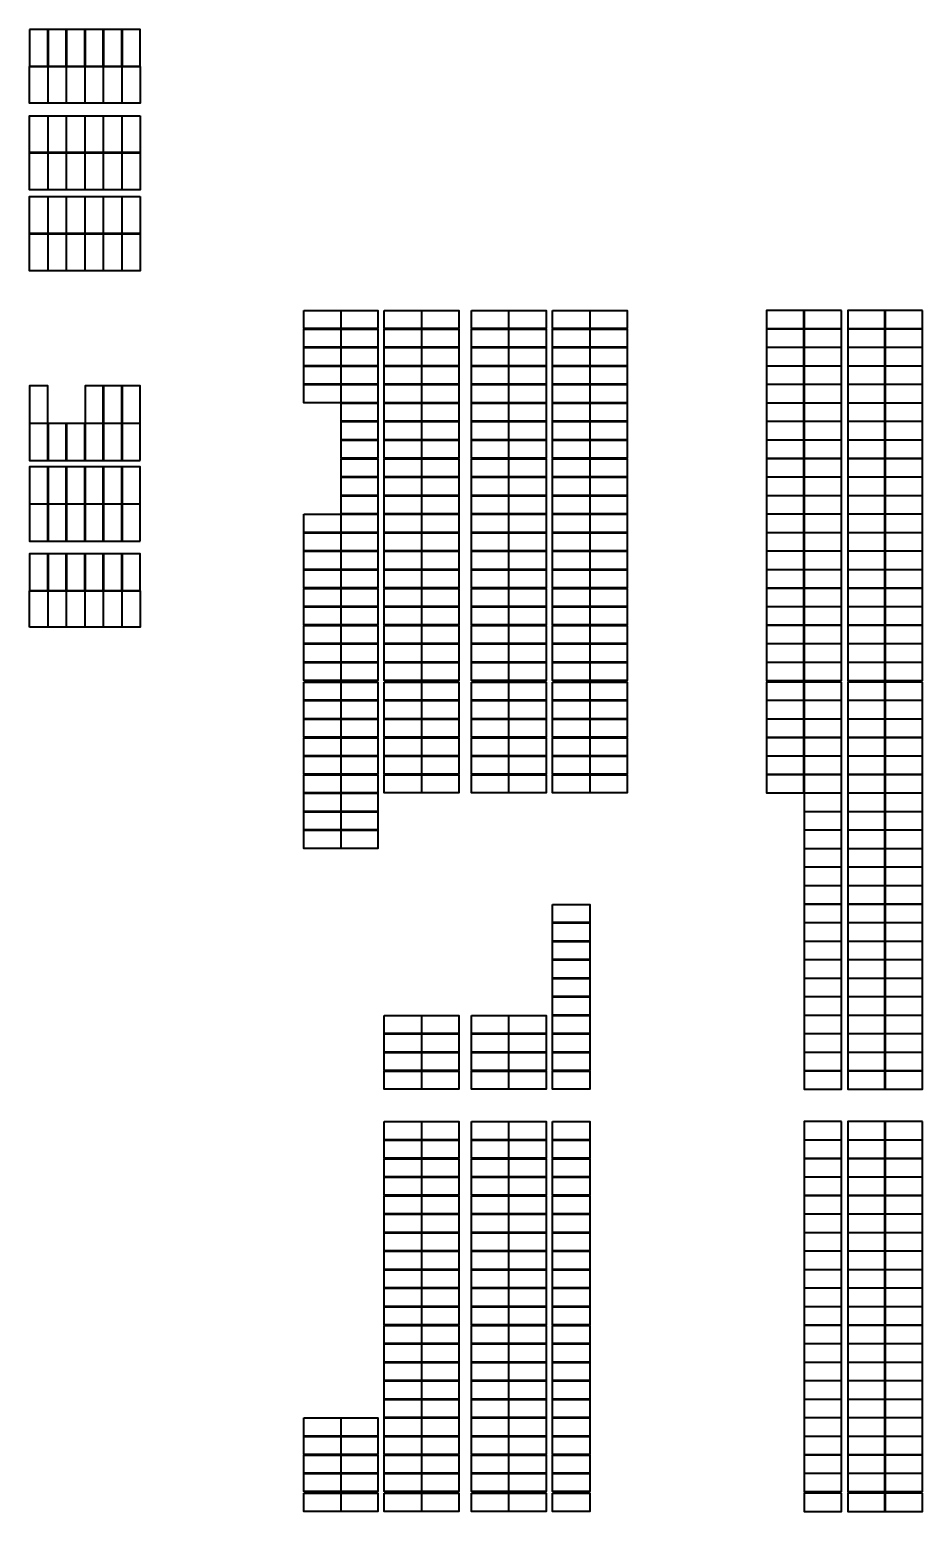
# Model space of a CAD drawing. Header units: millimetres. Extents: x 905 to 454098, y 508 to 244600.
# Drawn here: x 227480 to 283391, y 151869 to 244600 of the extents above; entities that cross this region are included whole.
import ezdxf

# ---------------------------------------------------------------- set-up
doc = ezdxf.new("R2010")
doc.units = ezdxf.units.MM
doc.layers.add('SOL-PV MODULES', color=5, linetype='Continuous', lineweight=40)

msp = doc.modelspace()

# ---------------------------------------------------------------- linework, layer by layer
at = {"layer": 'SOL-PV MODULES', "elevation": 0}
for points in [[(227480, 244600), (227480, 242316), (228614, 242316), (228614, 244600)], [(228639, 244600), (228639, 242316), (229773, 242316), (229773, 244600)], [(229798, 244600), (229798, 242316), (230932, 242316), (230932, 244600)], [(230957, 244600), (230957, 242316), (232091, 242316), (232091, 244600)], [(232116, 244600), (232116, 242316), (233250, 242316), (233250, 244600)], [(233275, 244600), (233275, 242316), (234409, 242316), (234409, 244600)], [(228614, 242296), (228614, 240000), (227480, 240000), (227480, 242296)], [(229773, 242296), (229773, 240000), (228639, 240000), (228639, 242296)], [(230932, 242296), (230932, 240000), (229798, 240000), (229798, 242296)], [(232091, 242296), (232091, 240000), (230957, 240000), (230957, 242296)], [(233250, 242296), (233250, 240000), (232116, 240000), (232116, 242296)], [(234409, 242296), (234409, 240000), (233275, 240000), (233275, 242296)], [(228614, 239210), (228614, 236901), (227480, 236901), (227480, 239210)], [(229773, 239210), (229773, 236901), (228639, 236901), (228639, 239210)], [(230932, 239210), (230932, 236901), (229798, 236901), (229798, 239210)], [(232091, 239210), (232091, 236901), (230957, 236901), (230957, 239210)], [(233250, 239210), (233250, 236901), (232116, 236901), (232116, 239210)], [(234409, 239210), (234409, 236901), (233275, 236901), (233275, 239210)], [(228614, 236882), (228614, 234565), (227480, 234565), (227480, 236882)], [(229773, 236882), (229773, 234565), (228639, 234565), (228639, 236882)], [(230932, 236882), (230932, 234565), (229798, 234565), (229798, 236882)], [(232091, 236882), (232091, 234565), (230957, 234565), (230957, 236882)], [(233250, 236882), (233250, 234565), (232116, 234565), (232116, 236882)], [(234409, 236882), (234409, 234565), (233275, 234565), (233275, 236882)], [(228614, 234167), (228614, 231843), (227480, 231843), (227480, 234167)], [(229773, 234167), (229773, 231843), (228639, 231843), (228639, 234167)], [(230932, 234167), (230932, 231843), (229798, 231843), (229798, 234167)], [(232091, 234167), (232091, 231843), (230957, 231843), (230957, 234167)], [(233250, 234167), (233250, 231843), (232116, 231843), (232116, 234167)], [(234409, 234167), (234409, 231843), (233275, 231843), (233275, 234167)], [(228614, 231823), (228614, 229495), (227480, 229495), (227480, 231823)], [(229773, 231823), (229773, 229495), (228639, 229495), (228639, 231823)], [(230932, 231823), (230932, 229495), (229798, 229495), (229798, 231823)], [(232091, 231823), (232091, 229495), (230957, 229495), (230957, 231823)], [(233250, 231823), (233250, 229495), (232116, 229495), (232116, 231823)], [(234409, 231823), (234409, 229495), (233275, 229495), (233275, 231823)], [(228614, 219972), (228614, 222300), (227480, 222300), (227480, 219972)], [(232091, 219972), (232091, 222300), (230957, 222300), (230957, 219972)], [(233250, 219972), (233250, 222300), (232116, 222300), (232116, 219972)], [(234409, 219972), (234409, 222300), (233275, 222300), (233275, 219972)], [(228614, 217628), (228614, 219952), (227480, 219952), (227480, 217628)], [(229773, 217628), (229773, 219952), (228639, 219952), (228639, 217628)], [(230932, 217628), (230932, 219952), (229798, 219952), (229798, 217628)], [(232091, 217628), (232091, 219952), (230957, 219952), (230957, 217628)], [(233250, 217628), (233250, 219952), (232116, 219952), (232116, 217628)], [(234409, 217628), (234409, 219952), (233275, 219952), (233275, 217628)], [(228614, 214914), (228614, 217230), (227480, 217230), (227480, 214914)], [(229773, 214914), (229773, 217230), (228639, 217230), (228639, 214914)], [(230932, 214914), (230932, 217230), (229798, 217230), (229798, 214914)], [(232091, 214914), (232091, 217230), (230957, 217230), (230957, 214914)], [(233250, 214914), (233250, 217230), (232116, 217230), (232116, 214914)], [(234409, 214914), (234409, 217230), (233275, 217230), (233275, 214914)], [(228614, 212585), (228614, 214894), (227480, 214894), (227480, 212585)], [(229773, 212585), (229773, 214894), (228639, 214894), (228639, 212585)], [(230932, 212585), (230932, 214894), (229798, 214894), (229798, 212585)], [(232091, 212585), (232091, 214894), (230957, 214894), (230957, 212585)], [(233250, 212585), (233250, 214894), (232116, 214894), (232116, 212585)], [(234409, 212585), (234409, 214894), (233275, 214894), (233275, 212585)], [(228614, 209499), (228614, 211795), (227480, 211795), (227480, 209499)], [(229773, 209499), (229773, 211795), (228639, 211795), (228639, 209499)], [(230932, 209499), (230932, 211795), (229798, 211795), (229798, 209499)], [(232091, 209499), (232091, 211795), (230957, 211795), (230957, 209499)], [(233250, 209499), (233250, 211795), (232116, 211795), (232116, 209499)], [(234409, 209499), (234409, 211795), (233275, 211795), (233275, 209499)], [(227480, 207195), (227480, 209480), (228614, 209480), (228614, 207195)], [(228639, 207195), (228639, 209480), (229773, 209480), (229773, 207195)], [(229798, 207195), (229798, 209480), (230932, 209480), (230932, 207195)], [(230957, 207195), (230957, 209480), (232091, 209480), (232091, 207195)], [(232116, 207195), (232116, 209480), (233250, 209480), (233250, 207195)], [(233275, 207195), (233275, 209480), (234409, 209480), (234409, 207195)]]:
    msp.add_lwpolyline(points, close=True, dxfattribs=at)
at = {"layer": 'SOL-PV MODULES'}
for points in [[(244652, 227020), (246963, 227020), (246963, 225886), (244652, 225886)], [(246982, 227020), (249297, 227020), (249297, 225886), (246982, 225886)], [(249694, 227020), (252014, 227020), (252014, 225886), (249694, 225886)], [(252034, 227020), (254356, 227020), (254356, 225886), (252034, 225886)], [(255153, 227020), (257479, 227020), (257479, 225886), (255153, 225886)], [(257499, 227020), (259828, 227020), (259828, 225886), (257499, 225886)], [(260227, 227020), (262557, 227020), (262557, 225886), (260227, 225886)], [(262577, 227020), (264909, 227020), (264909, 225886), (262577, 225886)], [(275966, 227020), (273635, 227020), (273635, 225886), (275966, 225886)], [(278317, 227020), (275986, 227020), (275986, 225886), (278317, 225886)], [(281045, 227020), (278716, 227020), (278716, 225886), (281045, 225886)], [(283391, 227020), (281065, 227020), (281065, 225886), (283391, 225886)], [(244652, 225861), (246963, 225861), (246963, 224727), (244652, 224727)], [(246982, 225861), (249297, 225861), (249297, 224727), (246982, 224727)], [(249694, 225861), (252014, 225861), (252014, 224727), (249694, 224727)], [(252034, 225861), (254356, 225861), (254356, 224727), (252034, 224727)], [(255153, 225861), (257479, 225861), (257479, 224727), (255153, 224727)], [(257499, 225861), (259828, 225861), (259828, 224727), (257499, 224727)], [(260227, 225861), (262557, 225861), (262557, 224727), (260227, 224727)], [(262577, 225861), (264909, 225861), (264909, 224727), (262577, 224727)], [(275966, 225861), (273635, 225861), (273635, 224727), (275966, 224727)], [(278317, 225861), (275986, 225861), (275986, 224727), (278317, 224727)], [(281045, 225861), (278716, 225861), (278716, 224727), (281045, 224727)], [(283391, 225861), (281065, 225861), (281065, 224727), (283391, 224727)], [(244652, 224702), (246963, 224702), (246963, 223568), (244652, 223568)], [(246982, 224702), (249297, 224702), (249297, 223568), (246982, 223568)], [(249694, 224702), (252014, 224702), (252014, 223568), (249694, 223568)], [(252034, 224702), (254356, 224702), (254356, 223568), (252034, 223568)], [(255153, 224702), (257479, 224702), (257479, 223568), (255153, 223568)], [(257499, 224702), (259828, 224702), (259828, 223568), (257499, 223568)], [(260227, 224702), (262557, 224702), (262557, 223568), (260227, 223568)], [(262577, 224702), (264909, 224702), (264909, 223568), (262577, 223568)], [(275966, 224702), (273635, 224702), (273635, 223568), (275966, 223568)], [(278317, 224702), (275986, 224702), (275986, 223568), (278317, 223568)], [(281045, 224702), (278716, 224702), (278716, 223568), (281045, 223568)], [(283391, 224702), (281065, 224702), (281065, 223568), (283391, 223568)], [(244652, 223543), (246963, 223543), (246963, 222409), (244652, 222409)], [(246982, 223543), (249297, 223543), (249297, 222409), (246982, 222409)], [(249694, 223543), (252014, 223543), (252014, 222409), (249694, 222409)], [(252034, 223543), (254356, 223543), (254356, 222409), (252034, 222409)], [(255153, 223543), (257479, 223543), (257479, 222409), (255153, 222409)], [(257499, 223543), (259828, 223543), (259828, 222409), (257499, 222409)], [(260227, 223543), (262557, 223543), (262557, 222409), (260227, 222409)], [(262577, 223543), (264909, 223543), (264909, 222409), (262577, 222409)], [(275966, 223543), (273635, 223543), (273635, 222409), (275966, 222409)], [(278317, 223543), (275986, 223543), (275986, 222409), (278317, 222409)], [(281045, 223543), (278716, 223543), (278716, 222409), (281045, 222409)], [(283391, 223543), (281065, 223543), (281065, 222409), (283391, 222409)], [(244652, 222384), (246963, 222384), (246963, 221250), (244652, 221250)], [(246982, 222384), (249297, 222384), (249297, 221250), (246982, 221250)], [(249694, 222384), (252014, 222384), (252014, 221250), (249694, 221250)], [(252034, 222384), (254356, 222384), (254356, 221250), (252034, 221250)], [(255153, 222384), (257479, 222384), (257479, 221250), (255153, 221250)], [(257499, 222384), (259828, 222384), (259828, 221250), (257499, 221250)], [(260227, 222384), (262557, 222384), (262557, 221250), (260227, 221250)], [(262577, 222384), (264909, 222384), (264909, 221250), (262577, 221250)], [(275966, 222384), (273635, 222384), (273635, 221250), (275966, 221250)], [(278317, 222384), (275986, 222384), (275986, 221250), (278317, 221250)], [(281045, 222384), (278716, 222384), (278716, 221250), (281045, 221250)], [(283391, 222384), (281065, 222384), (281065, 221250), (283391, 221250)], [(246982, 221225), (249297, 221225), (249297, 220091), (246982, 220091)], [(249694, 221225), (252014, 221225), (252014, 220091), (249694, 220091)], [(252034, 221225), (254356, 221225), (254356, 220091), (252034, 220091)], [(255153, 221225), (257479, 221225), (257479, 220091), (255153, 220091)], [(257499, 221225), (259828, 221225), (259828, 220091), (257499, 220091)], [(260227, 221225), (262557, 221225), (262557, 220091), (260227, 220091)], [(262577, 221225), (264909, 221225), (264909, 220091), (262577, 220091)], [(275966, 221225), (273635, 221225), (273635, 220091), (275966, 220091)], [(278317, 221225), (275986, 221225), (275986, 220091), (278317, 220091)], [(281045, 221225), (278716, 221225), (278716, 220091), (281045, 220091)], [(283391, 221225), (281065, 221225), (281065, 220091), (283391, 220091)], [(246982, 220066), (249297, 220066), (249297, 218932), (246982, 218932)], [(249694, 220066), (252014, 220066), (252014, 218932), (249694, 218932)], [(252034, 220066), (254356, 220066), (254356, 218932), (252034, 218932)], [(255153, 220066), (257479, 220066), (257479, 218932), (255153, 218932)], [(257499, 220066), (259828, 220066), (259828, 218932), (257499, 218932)], [(260227, 220066), (262557, 220066), (262557, 218932), (260227, 218932)], [(262577, 220066), (264909, 220066), (264909, 218932), (262577, 218932)], [(275966, 220066), (273635, 220066), (273635, 218932), (275966, 218932)], [(278317, 220066), (275986, 220066), (275986, 218932), (278317, 218932)], [(281045, 220066), (278716, 220066), (278716, 218932), (281045, 218932)], [(283391, 220066), (281065, 220066), (281065, 218932), (283391, 218932)], [(246982, 218907), (249297, 218907), (249297, 217773), (246982, 217773)], [(249694, 218907), (252014, 218907), (252014, 217773), (249694, 217773)], [(252034, 218907), (254356, 218907), (254356, 217773), (252034, 217773)], [(255153, 218907), (257479, 218907), (257479, 217773), (255153, 217773)], [(257499, 218907), (259828, 218907), (259828, 217773), (257499, 217773)], [(260227, 218907), (262557, 218907), (262557, 217773), (260227, 217773)], [(262577, 218907), (264909, 218907), (264909, 217773), (262577, 217773)], [(275966, 218907), (273635, 218907), (273635, 217773), (275966, 217773)], [(278317, 218907), (275986, 218907), (275986, 217773), (278317, 217773)], [(281045, 218907), (278716, 218907), (278716, 217773), (281045, 217773)], [(283391, 218907), (281065, 218907), (281065, 217773), (283391, 217773)], [(246982, 217748), (249297, 217748), (249297, 216614), (246982, 216614)], [(249694, 217748), (252014, 217748), (252014, 216614), (249694, 216614)], [(252034, 217748), (254356, 217748), (254356, 216614), (252034, 216614)], [(255153, 217748), (257479, 217748), (257479, 216614), (255153, 216614)], [(257499, 217748), (259828, 217748), (259828, 216614), (257499, 216614)], [(260227, 217748), (262557, 217748), (262557, 216614), (260227, 216614)], [(262577, 217748), (264909, 217748), (264909, 216614), (262577, 216614)], [(275966, 217748), (273635, 217748), (273635, 216614), (275966, 216614)], [(278317, 217748), (275986, 217748), (275986, 216614), (278317, 216614)], [(281045, 217748), (278716, 217748), (278716, 216614), (281045, 216614)], [(283391, 217748), (281065, 217748), (281065, 216614), (283391, 216614)], [(246982, 216589), (249297, 216589), (249297, 215455), (246982, 215455)], [(249694, 216589), (252014, 216589), (252014, 215455), (249694, 215455)], [(252034, 216589), (254356, 216589), (254356, 215455), (252034, 215455)], [(255153, 216589), (257479, 216589), (257479, 215455), (255153, 215455)], [(257499, 216589), (259828, 216589), (259828, 215455), (257499, 215455)], [(260227, 216589), (262557, 216589), (262557, 215455), (260227, 215455)], [(262577, 216589), (264909, 216589), (264909, 215455), (262577, 215455)], [(275966, 216589), (273635, 216589), (273635, 215455), (275966, 215455)], [(278317, 216589), (275986, 216589), (275986, 215455), (278317, 215455)], [(281045, 216589), (278716, 216589), (278716, 215455), (281045, 215455)], [(283391, 216589), (281065, 216589), (281065, 215455), (283391, 215455)], [(246982, 215430), (249297, 215430), (249297, 214296), (246982, 214296)], [(249694, 215430), (252014, 215430), (252014, 214296), (249694, 214296)], [(252034, 215430), (254356, 215430), (254356, 214296), (252034, 214296)], [(255153, 215430), (257479, 215430), (257479, 214296), (255153, 214296)], [(257499, 215430), (259828, 215430), (259828, 214296), (257499, 214296)], [(260227, 215430), (262557, 215430), (262557, 214296), (260227, 214296)], [(262577, 215430), (264909, 215430), (264909, 214296), (262577, 214296)], [(275966, 215430), (273635, 215430), (273635, 214296), (275966, 214296)], [(278317, 215430), (275986, 215430), (275986, 214296), (278317, 214296)], [(281045, 215430), (278716, 215430), (278716, 214296), (281045, 214296)], [(283391, 215430), (281065, 215430), (281065, 214296), (283391, 214296)], [(244652, 214271), (246963, 214271), (246963, 213137), (244652, 213137)], [(246982, 214271), (249297, 214271), (249297, 213137), (246982, 213137)], [(249694, 214271), (252014, 214271), (252014, 213137), (249694, 213137)], [(252034, 214271), (254356, 214271), (254356, 213137), (252034, 213137)], [(255153, 214271), (257479, 214271), (257479, 213137), (255153, 213137)], [(257499, 214271), (259828, 214271), (259828, 213137), (257499, 213137)], [(260227, 214271), (262557, 214271), (262557, 213137), (260227, 213137)], [(262577, 214271), (264909, 214271), (264909, 213137), (262577, 213137)], [(275966, 214271), (273635, 214271), (273635, 213137), (275966, 213137)], [(278317, 214271), (275986, 214271), (275986, 213137), (278317, 213137)], [(281045, 214271), (278716, 214271), (278716, 213137), (281045, 213137)], [(283391, 214271), (281065, 214271), (281065, 213137), (283391, 213137)], [(244652, 213112), (246963, 213112), (246963, 211978), (244652, 211978)], [(246982, 213112), (249297, 213112), (249297, 211978), (246982, 211978)], [(249694, 213112), (252014, 213112), (252014, 211978), (249694, 211978)], [(252034, 213112), (254356, 213112), (254356, 211978), (252034, 211978)], [(255153, 213112), (257479, 213112), (257479, 211978), (255153, 211978)], [(257499, 213112), (259828, 213112), (259828, 211978), (257499, 211978)], [(260227, 213112), (262557, 213112), (262557, 211978), (260227, 211978)], [(262577, 213112), (264909, 213112), (264909, 211978), (262577, 211978)], [(275966, 213112), (273635, 213112), (273635, 211978), (275966, 211978)], [(278317, 213112), (275986, 213112), (275986, 211978), (278317, 211978)], [(281045, 213112), (278716, 213112), (278716, 211978), (281045, 211978)], [(283391, 213112), (281065, 213112), (281065, 211978), (283391, 211978)], [(244652, 211953), (246963, 211953), (246963, 210819), (244652, 210819)], [(246982, 211953), (249297, 211953), (249297, 210819), (246982, 210819)], [(249694, 211953), (252014, 211953), (252014, 210819), (249694, 210819)], [(252034, 211953), (254356, 211953), (254356, 210819), (252034, 210819)], [(255153, 211953), (257479, 211953), (257479, 210819), (255153, 210819)], [(257499, 211953), (259828, 211953), (259828, 210819), (257499, 210819)], [(260227, 211953), (262557, 211953), (262557, 210819), (260227, 210819)], [(262577, 211953), (264909, 211953), (264909, 210819), (262577, 210819)], [(275966, 211953), (273635, 211953), (273635, 210819), (275966, 210819)], [(278317, 211953), (275986, 211953), (275986, 210819), (278317, 210819)], [(281045, 211953), (278716, 211953), (278716, 210819), (281045, 210819)], [(283391, 211953), (281065, 211953), (281065, 210819), (283391, 210819)], [(244652, 210794), (246963, 210794), (246963, 209660), (244652, 209660)], [(246982, 210794), (249297, 210794), (249297, 209660), (246982, 209660)], [(249694, 210794), (252014, 210794), (252014, 209660), (249694, 209660)], [(252034, 210794), (254356, 210794), (254356, 209660), (252034, 209660)], [(255153, 210794), (257479, 210794), (257479, 209660), (255153, 209660)], [(257499, 210794), (259828, 210794), (259828, 209660), (257499, 209660)], [(260227, 210794), (262557, 210794), (262557, 209660), (260227, 209660)], [(262577, 210794), (264909, 210794), (264909, 209660), (262577, 209660)], [(275966, 210794), (273635, 210794), (273635, 209660), (275966, 209660)], [(278317, 210794), (275986, 210794), (275986, 209660), (278317, 209660)], [(281045, 210794), (278716, 210794), (278716, 209660), (281045, 209660)], [(283391, 210794), (281065, 210794), (281065, 209660), (283391, 209660)], [(244652, 209635), (246963, 209635), (246963, 208501), (244652, 208501)], [(246982, 209635), (249297, 209635), (249297, 208501), (246982, 208501)], [(249694, 209635), (252014, 209635), (252014, 208501), (249694, 208501)], [(252034, 209635), (254356, 209635), (254356, 208501), (252034, 208501)], [(255153, 209635), (257479, 209635), (257479, 208501), (255153, 208501)], [(257499, 209635), (259828, 209635), (259828, 208501), (257499, 208501)], [(260227, 209635), (262557, 209635), (262557, 208501), (260227, 208501)], [(262577, 209635), (264909, 209635), (264909, 208501), (262577, 208501)], [(275966, 209635), (273635, 209635), (273635, 208501), (275966, 208501)], [(278317, 209635), (275986, 209635), (275986, 208501), (278317, 208501)], [(281045, 209635), (278716, 209635), (278716, 208501), (281045, 208501)], [(283391, 209635), (281065, 209635), (281065, 208501), (283391, 208501)], [(244652, 208476), (246963, 208476), (246963, 207342), (244652, 207342)], [(246982, 208476), (249297, 208476), (249297, 207342), (246982, 207342)], [(249694, 208476), (252014, 208476), (252014, 207342), (249694, 207342)], [(252034, 208476), (254356, 208476), (254356, 207342), (252034, 207342)], [(255153, 208476), (257479, 208476), (257479, 207342), (255153, 207342)], [(257499, 208476), (259828, 208476), (259828, 207342), (257499, 207342)], [(260227, 208476), (262557, 208476), (262557, 207342), (260227, 207342)], [(262577, 208476), (264909, 208476), (264909, 207342), (262577, 207342)], [(275966, 208476), (273635, 208476), (273635, 207342), (275966, 207342)], [(278317, 208476), (275986, 208476), (275986, 207342), (278317, 207342)], [(281045, 208476), (278716, 208476), (278716, 207342), (281045, 207342)], [(283391, 208476), (281065, 208476), (281065, 207342), (283391, 207342)], [(244652, 207317), (246963, 207317), (246963, 206183), (244652, 206183)], [(246982, 207317), (249297, 207317), (249297, 206183), (246982, 206183)], [(249694, 207317), (252014, 207317), (252014, 206183), (249694, 206183)], [(252034, 207317), (254356, 207317), (254356, 206183), (252034, 206183)], [(255153, 207317), (257479, 207317), (257479, 206183), (255153, 206183)], [(257499, 207317), (259828, 207317), (259828, 206183), (257499, 206183)], [(260227, 207317), (262557, 207317), (262557, 206183), (260227, 206183)], [(262577, 207317), (264909, 207317), (264909, 206183), (262577, 206183)], [(275966, 207317), (273635, 207317), (273635, 206183), (275966, 206183)], [(278317, 207317), (275986, 207317), (275986, 206183), (278317, 206183)], [(281045, 207317), (278716, 207317), (278716, 206183), (281045, 206183)], [(283391, 207317), (281065, 207317), (281065, 206183), (283391, 206183)], [(244652, 206158), (246963, 206158), (246963, 205024), (244652, 205024)], [(246982, 206158), (249297, 206158), (249297, 205024), (246982, 205024)], [(249694, 206158), (252014, 206158), (252014, 205024), (249694, 205024)], [(252034, 206158), (254356, 206158), (254356, 205024), (252034, 205024)], [(255153, 206158), (257479, 206158), (257479, 205024), (255153, 205024)], [(257499, 206158), (259828, 206158), (259828, 205024), (257499, 205024)], [(260227, 206158), (262557, 206158), (262557, 205024), (260227, 205024)], [(262577, 206158), (264909, 206158), (264909, 205024), (262577, 205024)], [(275966, 206158), (273635, 206158), (273635, 205024), (275966, 205024)], [(278317, 206158), (275986, 206158), (275986, 205024), (278317, 205024)], [(281045, 206158), (278716, 206158), (278716, 205024), (281045, 205024)], [(283391, 206158), (281065, 206158), (281065, 205024), (283391, 205024)], [(244652, 204999), (246963, 204999), (246963, 203865), (244652, 203865)], [(246982, 204999), (249297, 204999), (249297, 203865), (246982, 203865)], [(249694, 204999), (252014, 204999), (252014, 203865), (249694, 203865)], [(252034, 204999), (254356, 204999), (254356, 203865), (252034, 203865)], [(255153, 204999), (257479, 204999), (257479, 203865), (255153, 203865)], [(257499, 204999), (259828, 204999), (259828, 203865), (257499, 203865)], [(260227, 204999), (262557, 204999), (262557, 203865), (260227, 203865)], [(262577, 204999), (264909, 204999), (264909, 203865), (262577, 203865)], [(275966, 204999), (273635, 204999), (273635, 203865), (275966, 203865)], [(278317, 204999), (275986, 204999), (275986, 203865), (278317, 203865)], [(281045, 204999), (278716, 204999), (278716, 203865), (281045, 203865)], [(283391, 204999), (281065, 204999), (281065, 203865), (283391, 203865)], [(244652, 203765), (246963, 203765), (246963, 202631), (244652, 202631)], [(246982, 203765), (249297, 203765), (249297, 202631), (246982, 202631)], [(249694, 203765), (252014, 203765), (252014, 202631), (249694, 202631)], [(252034, 203765), (254356, 203765), (254356, 202631), (252034, 202631)], [(255153, 203765), (257479, 203765), (257479, 202631), (255153, 202631)], [(257499, 203765), (259828, 203765), (259828, 202631), (257499, 202631)], [(260227, 203765), (262557, 203765), (262557, 202631), (260227, 202631)], [(262577, 203765), (264909, 203765), (264909, 202631), (262577, 202631)], [(275966, 203765), (273635, 203765), (273635, 202631), (275966, 202631)], [(278317, 203765), (275986, 203765), (275986, 202631), (278317, 202631)], [(281045, 203765), (278716, 203765), (278716, 202631), (281045, 202631)], [(283391, 203765), (281065, 203765), (281065, 202631), (283391, 202631)], [(244652, 202606), (246963, 202606), (246963, 201472), (244652, 201472)], [(246982, 202606), (249297, 202606), (249297, 201472), (246982, 201472)], [(249694, 202606), (252014, 202606), (252014, 201472), (249694, 201472)], [(252034, 202606), (254356, 202606), (254356, 201472), (252034, 201472)], [(255153, 202606), (257479, 202606), (257479, 201472), (255153, 201472)], [(257499, 202606), (259828, 202606), (259828, 201472), (257499, 201472)], [(260227, 202606), (262557, 202606), (262557, 201472), (260227, 201472)], [(262577, 202606), (264909, 202606), (264909, 201472), (262577, 201472)], [(275966, 202606), (273635, 202606), (273635, 201472), (275966, 201472)], [(278317, 202606), (275986, 202606), (275986, 201472), (278317, 201472)], [(281045, 202606), (278716, 202606), (278716, 201472), (281045, 201472)], [(283391, 202606), (281065, 202606), (281065, 201472), (283391, 201472)], [(244652, 201447), (246963, 201447), (246963, 200313), (244652, 200313)], [(246982, 201447), (249297, 201447), (249297, 200313), (246982, 200313)], [(249694, 201447), (252014, 201447), (252014, 200313), (249694, 200313)], [(252034, 201447), (254356, 201447), (254356, 200313), (252034, 200313)], [(255153, 201447), (257479, 201447), (257479, 200313), (255153, 200313)], [(257499, 201447), (259828, 201447), (259828, 200313), (257499, 200313)], [(260227, 201447), (262557, 201447), (262557, 200313), (260227, 200313)], [(262577, 201447), (264909, 201447), (264909, 200313), (262577, 200313)], [(275966, 201447), (273635, 201447), (273635, 200313), (275966, 200313)], [(278317, 201447), (275986, 201447), (275986, 200313), (278317, 200313)], [(281045, 201447), (278716, 201447), (278716, 200313), (281045, 200313)], [(283391, 201447), (281065, 201447), (281065, 200313), (283391, 200313)], [(244652, 200288), (246963, 200288), (246963, 199154), (244652, 199154)], [(246982, 200288), (249297, 200288), (249297, 199154), (246982, 199154)], [(249694, 200288), (252014, 200288), (252014, 199154), (249694, 199154)], [(252034, 200288), (254356, 200288), (254356, 199154), (252034, 199154)], [(255153, 200288), (257479, 200288), (257479, 199154), (255153, 199154)], [(257499, 200288), (259828, 200288), (259828, 199154), (257499, 199154)], [(260227, 200288), (262557, 200288), (262557, 199154), (260227, 199154)], [(262577, 200288), (264909, 200288), (264909, 199154), (262577, 199154)], [(275966, 200288), (273635, 200288), (273635, 199154), (275966, 199154)], [(278317, 200288), (275986, 200288), (275986, 199154), (278317, 199154)], [(281045, 200288), (278716, 200288), (278716, 199154), (281045, 199154)], [(283391, 200288), (281065, 200288), (281065, 199154), (283391, 199154)], [(244652, 199129), (246963, 199129), (246963, 197995), (244652, 197995)], [(246982, 199129), (249297, 199129), (249297, 197995), (246982, 197995)], [(249694, 199129), (252014, 199129), (252014, 197995), (249694, 197995)], [(252034, 199129), (254356, 199129), (254356, 197995), (252034, 197995)], [(255153, 199129), (257479, 199129), (257479, 197995), (255153, 197995)], [(257499, 199129), (259828, 199129), (259828, 197995), (257499, 197995)], [(260227, 199129), (262557, 199129), (262557, 197995), (260227, 197995)], [(262577, 199129), (264909, 199129), (264909, 197995), (262577, 197995)], [(275966, 199129), (273635, 199129), (273635, 197995), (275966, 197995)], [(278317, 199129), (275986, 199129), (275986, 197995), (278317, 197995)], [(281045, 199129), (278716, 199129), (278716, 197995), (281045, 197995)], [(283391, 199129), (281065, 199129), (281065, 197995), (283391, 197995)], [(244652, 197970), (246963, 197970), (246963, 196836), (244652, 196836)], [(246982, 197970), (249297, 197970), (249297, 196836), (246982, 196836)], [(249694, 197970), (252014, 197970), (252014, 196836), (249694, 196836)], [(252034, 197970), (254356, 197970), (254356, 196836), (252034, 196836)], [(255153, 197970), (257479, 197970), (257479, 196836), (255153, 196836)], [(257499, 197970), (259828, 197970), (259828, 196836), (257499, 196836)], [(260227, 197970), (262557, 197970), (262557, 196836), (260227, 196836)], [(262577, 197970), (264909, 197970), (264909, 196836), (262577, 196836)], [(275966, 197970), (273635, 197970), (273635, 196836), (275966, 196836)], [(278317, 197970), (275986, 197970), (275986, 196836), (278317, 196836)], [(281045, 197970), (278716, 197970), (278716, 196836), (281045, 196836)], [(283391, 197970), (281065, 197970), (281065, 196836), (283391, 196836)], [(244652, 196811), (246963, 196811), (246963, 195677), (244652, 195677)], [(246982, 196811), (249297, 196811), (249297, 195677), (246982, 195677)], [(278317, 196811), (275986, 196811), (275986, 195677), (278317, 195677)], [(281045, 196811), (278716, 196811), (278716, 195677), (281045, 195677)], [(283391, 196811), (281065, 196811), (281065, 195677), (283391, 195677)], [(244652, 195652), (246963, 195652), (246963, 194518), (244652, 194518)], [(246982, 195652), (249297, 195652), (249297, 194518), (246982, 194518)], [(278317, 195652), (275986, 195652), (275986, 194518), (278317, 194518)], [(281045, 195652), (278716, 195652), (278716, 194518), (281045, 194518)], [(283391, 195652), (281065, 195652), (281065, 194518), (283391, 194518)], [(244652, 194493), (246963, 194493), (246963, 193359), (244652, 193359)], [(246982, 194493), (249297, 194493), (249297, 193359), (246982, 193359)], [(278317, 194493), (275986, 194493), (275986, 193359), (278317, 193359)], [(281045, 194493), (278716, 194493), (278716, 193359), (281045, 193359)], [(283391, 194493), (281065, 194493), (281065, 193359), (283391, 193359)], [(278317, 193334), (275986, 193334), (275986, 192200), (278317, 192200)], [(281045, 193334), (278716, 193334), (278716, 192200), (281045, 192200)], [(283391, 193334), (281065, 193334), (281065, 192200), (283391, 192200)], [(278317, 192175), (275986, 192175), (275986, 191041), (278317, 191041)], [(281045, 192175), (278716, 192175), (278716, 191041), (281045, 191041)], [(283391, 192175), (281065, 192175), (281065, 191041), (283391, 191041)], [(278317, 191016), (275986, 191016), (275986, 189882), (278317, 189882)], [(281045, 191016), (278716, 191016), (278716, 189882), (281045, 189882)], [(283391, 191016), (281065, 191016), (281065, 189882), (283391, 189882)], [(260227, 189857), (262557, 189857), (262557, 188723), (260227, 188723)], [(278317, 189857), (275986, 189857), (275986, 188723), (278317, 188723)], [(281045, 189857), (278716, 189857), (278716, 188723), (281045, 188723)], [(283391, 189857), (281065, 189857), (281065, 188723), (283391, 188723)], [(260227, 188698), (262557, 188698), (262557, 187564), (260227, 187564)], [(278317, 188698), (275986, 188698), (275986, 187564), (278317, 187564)], [(281045, 188698), (278716, 188698), (278716, 187564), (281045, 187564)], [(283391, 188698), (281065, 188698), (281065, 187564), (283391, 187564)], [(260227, 187539), (262557, 187539), (262557, 186405), (260227, 186405)], [(278317, 187539), (275986, 187539), (275986, 186405), (278317, 186405)], [(281045, 187539), (278716, 187539), (278716, 186405), (281045, 186405)], [(283391, 187539), (281065, 187539), (281065, 186405), (283391, 186405)], [(260227, 186380), (262557, 186380), (262557, 185246), (260227, 185246)], [(278317, 186380), (275986, 186380), (275986, 185246), (278317, 185246)], [(281045, 186380), (278716, 186380), (278716, 185246), (281045, 185246)], [(283391, 186380), (281065, 186380), (281065, 185246), (283391, 185246)], [(260227, 185221), (262557, 185221), (262557, 184087), (260227, 184087)], [(278317, 185221), (275986, 185221), (275986, 184087), (278317, 184087)], [(281045, 185221), (278716, 185221), (278716, 184087), (281045, 184087)], [(283391, 185221), (281065, 185221), (281065, 184087), (283391, 184087)], [(260227, 184062), (262557, 184062), (262557, 182928), (260227, 182928)], [(278317, 184062), (275986, 184062), (275986, 182928), (278317, 182928)], [(281045, 184062), (278716, 184062), (278716, 182928), (281045, 182928)], [(283391, 184062), (281065, 184062), (281065, 182928), (283391, 182928)], [(249694, 182903), (252014, 182903), (252014, 181769), (249694, 181769)], [(252034, 182903), (254356, 182903), (254356, 181769), (252034, 181769)], [(255153, 182903), (257479, 182903), (257479, 181769), (255153, 181769)], [(257499, 182903), (259828, 182903), (259828, 181769), (257499, 181769)], [(260227, 182903), (262557, 182903), (262557, 181769), (260227, 181769)], [(278317, 182903), (275986, 182903), (275986, 181769), (278317, 181769)], [(281045, 182903), (278716, 182903), (278716, 181769), (281045, 181769)], [(283391, 182903), (281065, 182903), (281065, 181769), (283391, 181769)], [(249694, 181744), (252014, 181744), (252014, 180610), (249694, 180610)], [(252034, 181744), (254356, 181744), (254356, 180610), (252034, 180610)], [(255153, 181744), (257479, 181744), (257479, 180610), (255153, 180610)], [(257499, 181744), (259828, 181744), (259828, 180610), (257499, 180610)], [(260227, 181744), (262557, 181744), (262557, 180610), (260227, 180610)], [(278317, 181744), (275986, 181744), (275986, 180610), (278317, 180610)], [(281045, 181744), (278716, 181744), (278716, 180610), (281045, 180610)], [(283391, 181744), (281065, 181744), (281065, 180610), (283391, 180610)], [(249694, 180585), (252014, 180585), (252014, 179451), (249694, 179451)], [(252034, 180585), (254356, 180585), (254356, 179451), (252034, 179451)], [(255153, 180585), (257479, 180585), (257479, 179451), (255153, 179451)], [(257499, 180585), (259828, 180585), (259828, 179451), (257499, 179451)], [(260227, 180585), (262557, 180585), (262557, 179451), (260227, 179451)], [(278317, 180585), (275986, 180585), (275986, 179451), (278317, 179451)], [(281045, 180585), (278716, 180585), (278716, 179451), (281045, 179451)], [(283391, 180585), (281065, 180585), (281065, 179451), (283391, 179451)], [(249694, 179426), (252014, 179426), (252014, 178292), (249694, 178292)], [(252034, 179426), (254356, 179426), (254356, 178292), (252034, 178292)], [(255153, 179426), (257479, 179426), (257479, 178292), (255153, 178292)], [(257499, 179426), (259828, 179426), (259828, 178292), (257499, 178292)], [(260227, 179426), (262557, 179426), (262557, 178292), (260227, 178292)], [(278317, 179426), (275986, 179426), (275986, 178292), (278317, 178292)], [(281045, 179426), (278716, 179426), (278716, 178292), (281045, 178292)], [(283391, 179426), (281065, 179426), (281065, 178292), (283391, 178292)], [(249694, 176258), (252014, 176258), (252014, 175124), (249694, 175124)], [(252034, 176258), (254356, 176258), (254356, 175124), (252034, 175124)], [(255153, 176258), (257479, 176258), (257479, 175124), (255153, 175124)], [(257499, 176258), (259828, 176258), (259828, 175124), (257499, 175124)], [(260227, 176258), (262557, 176258), (262557, 175124), (260227, 175124)], [(278317, 176258), (275986, 176258), (275986, 175124), (278317, 175124)], [(281045, 176258), (278716, 176258), (278716, 175124), (281045, 175124)], [(283391, 176258), (281065, 176258), (281065, 175124), (283391, 175124)], [(249694, 175099), (252014, 175099), (252014, 173965), (249694, 173965)], [(252034, 175099), (254356, 175099), (254356, 173965), (252034, 173965)], [(255153, 175099), (257479, 175099), (257479, 173965), (255153, 173965)], [(257499, 175099), (259828, 175099), (259828, 173965), (257499, 173965)], [(260227, 175099), (262557, 175099), (262557, 173965), (260227, 173965)], [(278317, 175099), (275986, 175099), (275986, 173965), (278317, 173965)], [(281045, 175099), (278716, 175099), (278716, 173965), (281045, 173965)], [(283391, 175099), (281065, 175099), (281065, 173965), (283391, 173965)], [(249694, 173940), (252014, 173940), (252014, 172806), (249694, 172806)], [(252034, 173940), (254356, 173940), (254356, 172806), (252034, 172806)], [(255153, 173940), (257479, 173940), (257479, 172806), (255153, 172806)], [(257499, 173940), (259828, 173940), (259828, 172806), (257499, 172806)], [(260227, 173940), (262557, 173940), (262557, 172806), (260227, 172806)], [(278317, 173940), (275986, 173940), (275986, 172806), (278317, 172806)], [(281045, 173940), (278716, 173940), (278716, 172806), (281045, 172806)], [(283391, 173940), (281065, 173940), (281065, 172806), (283391, 172806)], [(249694, 172781), (252014, 172781), (252014, 171647), (249694, 171647)], [(252034, 172781), (254356, 172781), (254356, 171647), (252034, 171647)], [(255153, 172781), (257479, 172781), (257479, 171647), (255153, 171647)], [(257499, 172781), (259828, 172781), (259828, 171647), (257499, 171647)], [(260227, 172781), (262557, 172781), (262557, 171647), (260227, 171647)], [(278317, 172781), (275986, 172781), (275986, 171647), (278317, 171647)], [(281045, 172781), (278716, 172781), (278716, 171647), (281045, 171647)], [(283391, 172781), (281065, 172781), (281065, 171647), (283391, 171647)], [(249694, 171622), (252014, 171622), (252014, 170488), (249694, 170488)], [(252034, 171622), (254356, 171622), (254356, 170488), (252034, 170488)], [(255153, 171622), (257479, 171622), (257479, 170488), (255153, 170488)], [(257499, 171622), (259828, 171622), (259828, 170488), (257499, 170488)], [(260227, 171622), (262557, 171622), (262557, 170488), (260227, 170488)], [(278317, 171622), (275986, 171622), (275986, 170488), (278317, 170488)], [(281045, 171622), (278716, 171622), (278716, 170488), (281045, 170488)], [(283391, 171622), (281065, 171622), (281065, 170488), (283391, 170488)], [(249694, 170463), (252014, 170463), (252014, 169329), (249694, 169329)], [(252034, 170463), (254356, 170463), (254356, 169329), (252034, 169329)], [(255153, 170463), (257479, 170463), (257479, 169329), (255153, 169329)], [(257499, 170463), (259828, 170463), (259828, 169329), (257499, 169329)], [(260227, 170463), (262557, 170463), (262557, 169329), (260227, 169329)], [(278317, 170463), (275986, 170463), (275986, 169329), (278317, 169329)], [(281045, 170463), (278716, 170463), (278716, 169329), (281045, 169329)], [(283391, 170463), (281065, 170463), (281065, 169329), (283391, 169329)], [(249694, 169304), (252014, 169304), (252014, 168170), (249694, 168170)], [(252034, 169304), (254356, 169304), (254356, 168170), (252034, 168170)], [(255153, 169304), (257479, 169304), (257479, 168170), (255153, 168170)], [(257499, 169304), (259828, 169304), (259828, 168170), (257499, 168170)], [(260227, 169304), (262557, 169304), (262557, 168170), (260227, 168170)], [(278317, 169304), (275986, 169304), (275986, 168170), (278317, 168170)], [(281045, 169304), (278716, 169304), (278716, 168170), (281045, 168170)], [(283391, 169304), (281065, 169304), (281065, 168170), (283391, 168170)], [(249694, 168145), (252014, 168145), (252014, 167011), (249694, 167011)], [(252034, 168145), (254356, 168145), (254356, 167011), (252034, 167011)], [(255153, 168145), (257479, 168145), (257479, 167011), (255153, 167011)], [(257499, 168145), (259828, 168145), (259828, 167011), (257499, 167011)], [(260227, 168145), (262557, 168145), (262557, 167011), (260227, 167011)], [(278317, 168145), (275986, 168145), (275986, 167011), (278317, 167011)], [(281045, 168145), (278716, 168145), (278716, 167011), (281045, 167011)], [(283391, 168145), (281065, 168145), (281065, 167011), (283391, 167011)], [(249694, 166986), (252014, 166986), (252014, 165852), (249694, 165852)], [(252034, 166986), (254356, 166986), (254356, 165852), (252034, 165852)], [(255153, 166986), (257479, 166986), (257479, 165852), (255153, 165852)], [(257499, 166986), (259828, 166986), (259828, 165852), (257499, 165852)], [(260227, 166986), (262557, 166986), (262557, 165852), (260227, 165852)], [(278317, 166986), (275986, 166986), (275986, 165852), (278317, 165852)], [(281045, 166986), (278716, 166986), (278716, 165852), (281045, 165852)], [(283391, 166986), (281065, 166986), (281065, 165852), (283391, 165852)], [(249694, 165827), (252014, 165827), (252014, 164693), (249694, 164693)], [(252034, 165827), (254356, 165827), (254356, 164693), (252034, 164693)], [(255153, 165827), (257479, 165827), (257479, 164693), (255153, 164693)], [(257499, 165827), (259828, 165827), (259828, 164693), (257499, 164693)], [(260227, 165827), (262557, 165827), (262557, 164693), (260227, 164693)], [(278317, 165827), (275986, 165827), (275986, 164693), (278317, 164693)], [(281045, 165827), (278716, 165827), (278716, 164693), (281045, 164693)], [(283391, 165827), (281065, 165827), (281065, 164693), (283391, 164693)], [(249694, 164668), (252014, 164668), (252014, 163534), (249694, 163534)], [(252034, 164668), (254356, 164668), (254356, 163534), (252034, 163534)], [(255153, 164668), (257479, 164668), (257479, 163534), (255153, 163534)], [(257499, 164668), (259828, 164668), (259828, 163534), (257499, 163534)], [(260227, 164668), (262557, 164668), (262557, 163534), (260227, 163534)], [(278317, 164668), (275986, 164668), (275986, 163534), (278317, 163534)], [(281045, 164668), (278716, 164668), (278716, 163534), (281045, 163534)], [(283391, 164668), (281065, 164668), (281065, 163534), (283391, 163534)], [(249694, 163509), (252014, 163509), (252014, 162375), (249694, 162375)], [(252034, 163509), (254356, 163509), (254356, 162375), (252034, 162375)], [(255153, 163509), (257479, 163509), (257479, 162375), (255153, 162375)], [(257499, 163509), (259828, 163509), (259828, 162375), (257499, 162375)], [(260227, 163509), (262557, 163509), (262557, 162375), (260227, 162375)], [(278317, 163509), (275986, 163509), (275986, 162375), (278317, 162375)], [(281045, 163509), (278716, 163509), (278716, 162375), (281045, 162375)], [(283391, 163509), (281065, 163509), (281065, 162375), (283391, 162375)], [(249694, 162350), (252014, 162350), (252014, 161216), (249694, 161216)], [(252034, 162350), (254356, 162350), (254356, 161216), (252034, 161216)], [(255153, 162350), (257479, 162350), (257479, 161216), (255153, 161216)], [(257499, 162350), (259828, 162350), (259828, 161216), (257499, 161216)], [(260227, 162350), (262557, 162350), (262557, 161216), (260227, 161216)], [(278317, 162350), (275986, 162350), (275986, 161216), (278317, 161216)], [(281045, 162350), (278716, 162350), (278716, 161216), (281045, 161216)], [(283391, 162350), (281065, 162350), (281065, 161216), (283391, 161216)], [(249694, 161191), (252014, 161191), (252014, 160057), (249694, 160057)], [(252034, 161191), (254356, 161191), (254356, 160057), (252034, 160057)], [(255153, 161191), (257479, 161191), (257479, 160057), (255153, 160057)], [(257499, 161191), (259828, 161191), (259828, 160057), (257499, 160057)], [(260227, 161191), (262557, 161191), (262557, 160057), (260227, 160057)], [(278317, 161191), (275986, 161191), (275986, 160057), (278317, 160057)], [(281045, 161191), (278716, 161191), (278716, 160057), (281045, 160057)], [(283391, 161191), (281065, 161191), (281065, 160057), (283391, 160057)], [(249694, 160032), (252014, 160032), (252014, 158898), (249694, 158898)], [(252034, 160032), (254356, 160032), (254356, 158898), (252034, 158898)], [(255153, 160032), (257479, 160032), (257479, 158898), (255153, 158898)], [(257499, 160032), (259828, 160032), (259828, 158898), (257499, 158898)], [(260227, 160032), (262557, 160032), (262557, 158898), (260227, 158898)], [(278317, 160032), (275986, 160032), (275986, 158898), (278317, 158898)], [(281045, 160032), (278716, 160032), (278716, 158898), (281045, 158898)], [(283391, 160032), (281065, 160032), (281065, 158898), (283391, 158898)], [(249694, 158873), (252014, 158873), (252014, 157739), (249694, 157739)], [(252034, 158873), (254356, 158873), (254356, 157739), (252034, 157739)], [(255153, 158873), (257479, 158873), (257479, 157739), (255153, 157739)], [(257499, 158873), (259828, 158873), (259828, 157739), (257499, 157739)], [(260227, 158873), (262557, 158873), (262557, 157739), (260227, 157739)], [(278317, 158873), (275986, 158873), (275986, 157739), (278317, 157739)], [(281045, 158873), (278716, 158873), (278716, 157739), (281045, 157739)], [(283391, 158873), (281065, 158873), (281065, 157739), (283391, 157739)], [(244652, 157714), (246963, 157714), (246963, 156580), (244652, 156580)], [(246982, 157714), (249297, 157714), (249297, 156580), (246982, 156580)], [(249694, 157714), (252014, 157714), (252014, 156580), (249694, 156580)], [(252034, 157714), (254356, 157714), (254356, 156580), (252034, 156580)], [(255153, 157714), (257479, 157714), (257479, 156580), (255153, 156580)], [(257499, 157714), (259828, 157714), (259828, 156580), (257499, 156580)], [(260227, 157714), (262557, 157714), (262557, 156580), (260227, 156580)], [(278317, 157714), (275986, 157714), (275986, 156580), (278317, 156580)], [(281045, 157714), (278716, 157714), (278716, 156580), (281045, 156580)], [(283391, 157714), (281065, 157714), (281065, 156580), (283391, 156580)], [(244652, 156555), (246963, 156555), (246963, 155421), (244652, 155421)], [(246982, 156555), (249297, 156555), (249297, 155421), (246982, 155421)], [(249694, 156555), (252014, 156555), (252014, 155421), (249694, 155421)], [(252034, 156555), (254356, 156555), (254356, 155421), (252034, 155421)], [(255153, 156555), (257479, 156555), (257479, 155421), (255153, 155421)], [(257499, 156555), (259828, 156555), (259828, 155421), (257499, 155421)], [(260227, 156555), (262557, 156555), (262557, 155421), (260227, 155421)], [(278317, 156555), (275986, 156555), (275986, 155421), (278317, 155421)], [(281045, 156555), (278716, 156555), (278716, 155421), (281045, 155421)], [(283391, 156555), (281065, 156555), (281065, 155421), (283391, 155421)], [(244652, 155396), (246963, 155396), (246963, 154262), (244652, 154262)], [(246982, 155396), (249297, 155396), (249297, 154262), (246982, 154262)], [(249694, 155396), (252014, 155396), (252014, 154262), (249694, 154262)], [(252034, 155396), (254356, 155396), (254356, 154262), (252034, 154262)], [(255153, 155396), (257479, 155396), (257479, 154262), (255153, 154262)], [(257499, 155396), (259828, 155396), (259828, 154262), (257499, 154262)], [(260227, 155396), (262557, 155396), (262557, 154262), (260227, 154262)], [(278317, 155396), (275986, 155396), (275986, 154262), (278317, 154262)], [(281045, 155396), (278716, 155396), (278716, 154262), (281045, 154262)], [(283391, 155396), (281065, 155396), (281065, 154262), (283391, 154262)], [(244652, 154237), (246963, 154237), (246963, 153103), (244652, 153103)], [(246982, 154237), (249297, 154237), (249297, 153103), (246982, 153103)], [(249694, 154237), (252014, 154237), (252014, 153103), (249694, 153103)], [(252034, 154237), (254356, 154237), (254356, 153103), (252034, 153103)], [(255153, 154237), (257479, 154237), (257479, 153103), (255153, 153103)], [(257499, 154237), (259828, 154237), (259828, 153103), (257499, 153103)], [(260227, 154237), (262557, 154237), (262557, 153103), (260227, 153103)], [(278317, 154237), (275986, 154237), (275986, 153103), (278317, 153103)], [(281045, 154237), (278716, 154237), (278716, 153103), (281045, 153103)], [(283391, 154237), (281065, 154237), (281065, 153103), (283391, 153103)], [(244652, 153003), (246963, 153003), (246963, 151869), (244652, 151869)], [(246982, 153003), (249297, 153003), (249297, 151869), (246982, 151869)], [(249694, 153003), (252014, 153003), (252014, 151869), (249694, 151869)], [(252034, 153003), (254356, 153003), (254356, 151869), (252034, 151869)], [(255153, 153003), (257479, 153003), (257479, 151869), (255153, 151869)], [(257499, 153003), (259828, 153003), (259828, 151869), (257499, 151869)], [(260227, 153003), (262557, 153003), (262557, 151869), (260227, 151869)], [(278317, 153003), (275986, 153003), (275986, 151869), (278317, 151869)], [(281045, 153003), (278716, 153003), (278716, 151869), (281045, 151869)], [(283391, 153003), (281065, 153003), (281065, 151869), (283391, 151869)]]:
    msp.add_lwpolyline(points, close=True, dxfattribs=at)

doc.saveas('drawing.dxf')
